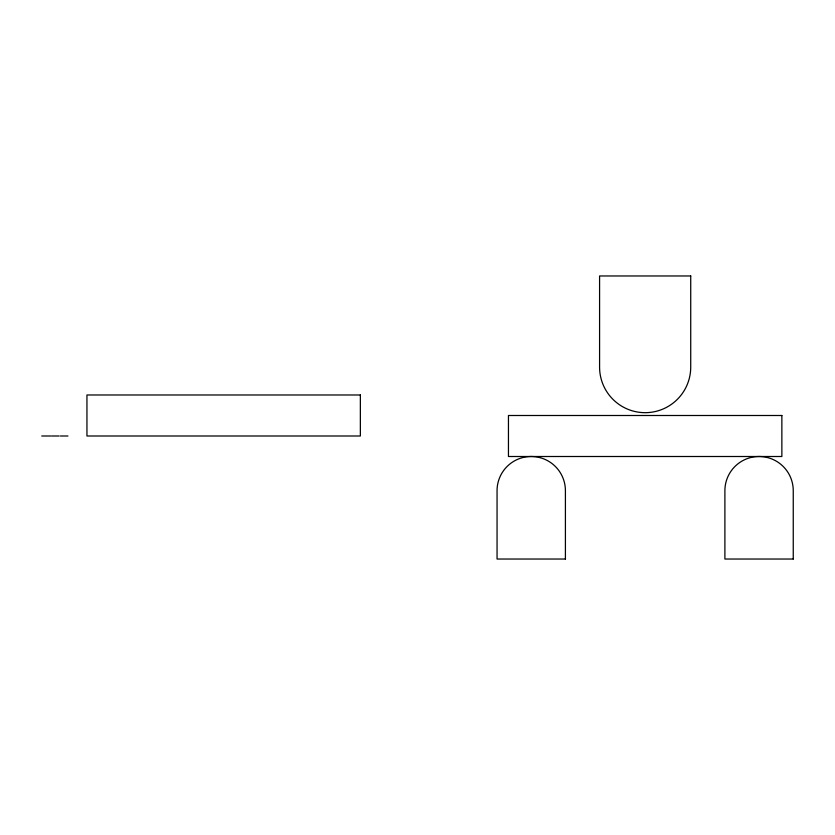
<?xml version="1.0" encoding="UTF-8"?>
<svg xmlns="http://www.w3.org/2000/svg" width="835" height="835" viewBox="0 0 835 835"><rect width="100%" height="100%" fill="white"/><g stroke="black" fill="none" stroke-linecap="round" stroke-linejoin="round"><path stroke-width="1.25" d="M41.75 435.995L50.747 435.995M51.676 435.995L59.139 435.995M60.36 435.995L67.959 435.995M690.722 275.967L599.582 275.967L599.582 367.108A45.57 45.57 0 0 0 645.152 412.678A45.57 45.57 0 0 0 690.722 367.108L690.722 275.967M360.355 394.986L86.944 394.986L86.944 435.995L360.355 435.995L360.355 394.986M781.863 415.496L508.452 415.496L508.452 456.505L781.863 456.505L781.863 415.496M565.41 559.033L497.055 559.033L497.055 490.677A34.172 34.172 0 0 1 531.237 456.505A34.172 34.172 0 0 1 565.41 490.677L565.41 559.033M793.25 559.033L724.895 559.033L724.895 490.677A34.172 34.172 0 0 1 759.078 456.505A34.172 34.172 0 0 1 793.25 490.677L793.25 559.033"/></g></svg>
